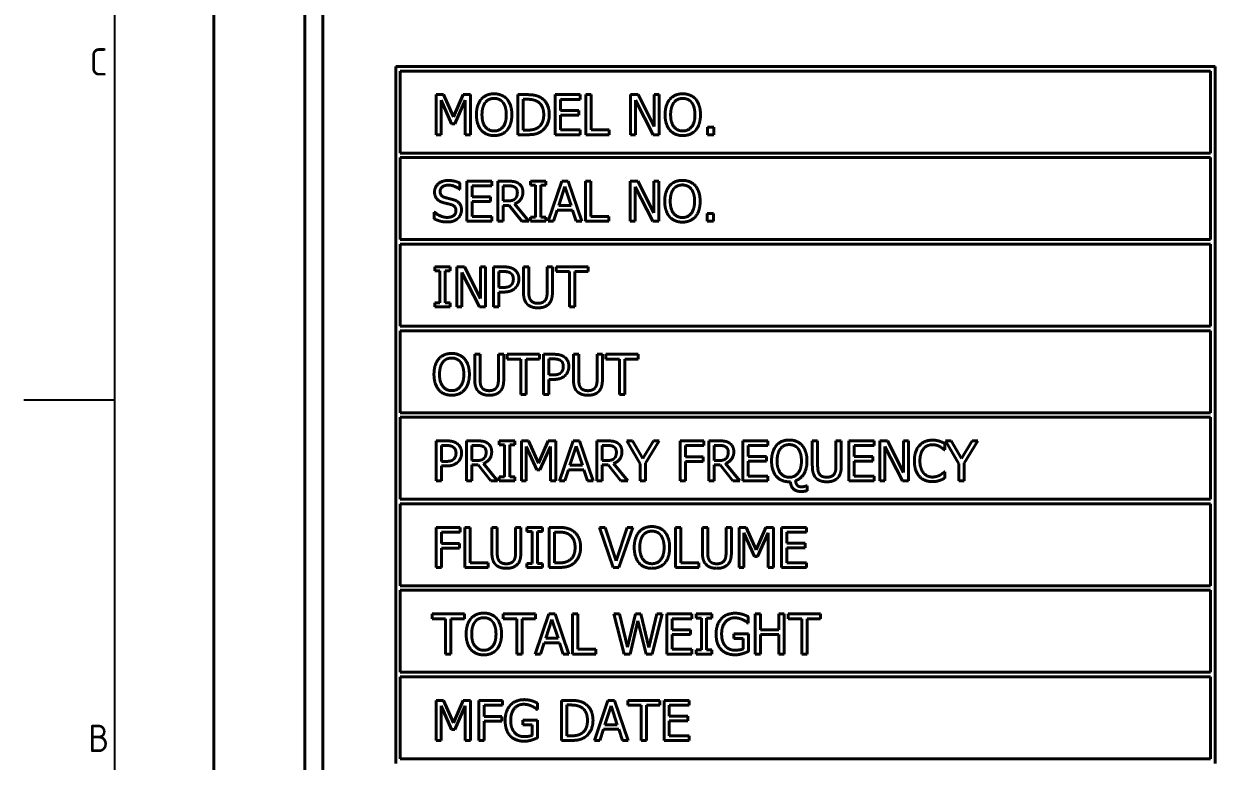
# Model space of a CAD drawing. Header units: millimetres. Extents: x 0 to 210, y 0 to 149.
# Drawn here: x 0 to 65.4, y 54.4 to 94.9 of the extents above; entities that cross this region are included whole.
import ezdxf

# ---------------------------------------------------------------- set-up
doc = ezdxf.new("R2010")
doc.units = ezdxf.units.MM
doc.header["$LTSCALE"] = 0.5
doc.layers.get('0').update_dxf_attribs({"color": 3, "lineweight": 25})
doc.layers.add('가시적인 것(ISO)', color=3, linetype='Continuous', lineweight=40)
doc.layers.add('경계(ISO)', color=7, linetype='Continuous', lineweight=25)
doc.styles.add('문자 텍스트_PSTEK_POSCO', font='isocp.shx')

# ---------------------------------------------------------------- blocks, each defined once
blk = doc.blocks.new('경계 Default Border')
at = {"layer": '경계(ISO)', "flags": 128}
for points in [[(10, 10), (10, 287)], [(0, 148.5), (10, 148.5)]]:
    blk.add_lwpolyline(points, dxfattribs=at)
at = {"layer": '경계(ISO)', "color": 2, "char_height": 3, "attachment_point": 7, "style": '문자 텍스트_PSTEK_POSCO'}
for s, insert in [('C', (7.24, 184.1)), ('B', (7.08, 109.85))]:
    blk.add_mtext(s, dxfattribs=dict(at, insert=insert))

msp = doc.modelspace()

# ---------------------------------------------------------------- linework, layer by layer
at = {"layer": '가시적인 것(ISO)'}
for p, q in [((10.4263, 32.5473), (10.4263, 127.5473)), ((15.4263, 117.5473), (15.4263, 42.5473)), ((16.4263, 43.4634), (16.4263, 116.6312)), ((20.4263, 92.5473), (65.4263, 92.5473)), ((20.4263, 54.2973), (20.4263, 92.5473)), ((20.6763, 87.7973), (20.6763, 92.2973)), ((20.6763, 92.2973), (65.1763, 92.2973)), ((65.1763, 92.2973), (65.1763, 87.7973)), ((65.4263, 92.5473), (65.4263, 54.2973)), ((22.6492, 91.001), (23.0485, 91.001)), ((22.6492, 88.801), (22.6492, 91.001)), ((23.0485, 91.001), (23.5976, 89.7762)), ((23.5976, 89.7762), (24.1289, 91.001)), ((24.1289, 91.001), (24.5354, 91.001)), ((24.5354, 91.001), (24.5354, 88.801)), ((27.1222, 91.001), (27.6232, 91.001)), ((27.1222, 88.801), (27.1222, 91.001)), ((29.1743, 88.801), (29.1743, 91.001)), ((29.1743, 91.001), (30.5506, 91.001)), ((30.5506, 91.001), (30.5506, 90.7407)), ((30.8715, 88.801), (30.8715, 91.001)), ((30.8715, 91.001), (31.1639, 91.001)), ((31.1639, 91.001), (31.1639, 89.0612)), ((33.3211, 88.801), (33.3211, 91.001)), ((33.3211, 91.001), (33.7365, 91.001)), ((33.7365, 91.001), (34.6226, 89.2591)), ((34.6226, 89.2591), (34.6226, 91.001)), ((34.6226, 91.001), (34.8953, 91.001)), ((34.8953, 91.001), (34.8953, 88.801)), ((23.4906, 89.4071), (22.9219, 90.6961)), ((22.9219, 90.6961), (22.9219, 88.801)), ((24.243, 90.6961), (23.6689, 89.4071)), ((24.243, 88.801), (24.243, 90.6961)), ((27.6375, 90.7478), (27.4146, 90.7478)), ((27.4146, 90.7478), (27.4146, 89.0541)), ((30.5506, 90.7407), (29.4667, 90.7407)), ((29.4667, 90.7407), (29.4667, 90.1381)), ((34.5673, 88.801), (33.5939, 90.6979)), ((33.5939, 90.6979), (33.5939, 88.801)), ((29.4667, 90.1381), (30.4775, 90.1381)), ((30.4775, 89.8778), (29.4667, 89.8778)), ((29.4667, 89.8778), (29.4667, 89.0612)), ((30.4775, 90.1381), (30.4775, 89.8778)), ((23.6689, 89.4071), (23.4906, 89.4071)), ((27.4146, 89.0541), (27.6375, 89.0541)), ((29.4667, 89.0612), (30.5506, 89.0612)), ((30.5506, 89.0612), (30.5506, 88.801)), ((31.1639, 89.0612), (32.1462, 89.0612)), ((32.1462, 89.0612), (32.1462, 88.801)), ((37.5393, 88.801), (37.5393, 89.2217)), ((37.5393, 89.2217), (37.8923, 89.2217)), ((37.8923, 89.2217), (37.8923, 88.801)), ((22.9219, 88.801), (22.6492, 88.801)), ((24.5354, 88.801), (24.243, 88.801)), ((27.6286, 88.801), (27.1222, 88.801)), ((30.5506, 88.801), (29.1743, 88.801)), ((32.1462, 88.801), (30.8715, 88.801)), ((33.5939, 88.801), (33.3211, 88.801)), ((34.8953, 88.801), (34.5673, 88.801)), ((37.8923, 88.801), (37.5393, 88.801)), ((20.6763, 87.7973), (65.1763, 87.7973)), ((20.6763, 83.0473), (20.6763, 87.5473)), ((65.1763, 87.5473), (20.6763, 87.5473)), ((65.1763, 87.5473), (65.1763, 83.0473)), ((23.9506, 85.7981), (23.9292, 85.7981)), ((23.9506, 86.1476), (23.9506, 85.7981)), ((24.3339, 84.051), (24.3339, 86.251)), ((24.3339, 86.251), (25.7103, 86.251)), ((25.7103, 85.9907), (24.6263, 85.9907)), ((24.6263, 85.9907), (24.6263, 85.3881)), ((25.7103, 86.251), (25.7103, 85.9907)), ((26.0312, 84.051), (26.0312, 86.251)), ((26.0312, 86.251), (26.5981, 86.251)), ((26.3235, 85.9978), (26.3235, 85.1706)), ((26.6141, 85.9978), (26.3235, 85.9978)), ((27.8229, 86.0263), (27.8229, 86.251)), ((27.8229, 86.251), (28.6751, 86.251)), ((28.1028, 86.0263), (27.8229, 86.0263)), ((28.1028, 84.2756), (28.1028, 86.0263)), ((28.6751, 86.0263), (28.3952, 86.0263)), ((28.3952, 86.0263), (28.3952, 84.2756)), ((28.6751, 86.251), (28.6751, 86.0263)), ((28.7999, 84.051), (29.5415, 86.251)), ((29.7145, 85.9514), (29.3757, 84.9156)), ((29.5415, 86.251), (29.9017, 86.251)), ((30.055, 84.9156), (29.7145, 85.9514)), ((29.9017, 86.251), (30.6433, 84.051)), ((30.8519, 84.051), (30.8519, 86.251)), ((30.8519, 86.251), (31.1443, 86.251)), ((31.1443, 86.251), (31.1443, 84.3112)), ((33.3015, 84.051), (33.3015, 86.251)), ((33.3015, 86.251), (33.7169, 86.251)), ((34.5477, 84.051), (33.5743, 85.9479)), ((33.5743, 85.9479), (33.5743, 84.051)), ((33.7169, 86.251), (34.603, 84.5091)), ((34.603, 84.5091), (34.603, 86.251)), ((34.603, 86.251), (34.8757, 86.251)), ((34.8757, 86.251), (34.8757, 84.051)), ((24.6263, 85.3881), (25.6372, 85.3881)), ((25.6372, 85.1278), (24.6263, 85.1278)), ((24.6263, 85.1278), (24.6263, 84.3112)), ((25.6372, 85.3881), (25.6372, 85.1278)), ((26.3235, 85.1706), (26.5803, 85.1706)), ((22.5404, 84.1829), (22.5404, 84.5501)), ((22.5404, 84.5501), (22.5618, 84.5501)), ((26.6587, 84.9263), (26.3235, 84.9263)), ((26.3235, 84.9263), (26.3235, 84.051)), ((27.354, 84.051), (26.6587, 84.9263)), ((26.9511, 85.0083), (27.7338, 84.051)), ((29.2955, 84.666), (29.0958, 84.051)), ((30.1352, 84.666), (29.2955, 84.666)), ((29.3757, 84.9156), (30.055, 84.9156)), ((30.3349, 84.051), (30.1352, 84.666)), ((37.5197, 84.051), (37.5197, 84.4717)), ((37.5197, 84.4717), (37.8727, 84.4717)), ((37.8727, 84.4717), (37.8727, 84.051)), ((25.7103, 84.051), (24.3339, 84.051)), ((24.6263, 84.3112), (25.7103, 84.3112)), ((25.7103, 84.3112), (25.7103, 84.051)), ((26.3235, 84.051), (26.0312, 84.051)), ((27.7338, 84.051), (27.354, 84.051)), ((27.8229, 84.051), (27.8229, 84.2756)), ((27.8229, 84.2756), (28.1028, 84.2756)), ((28.6751, 84.051), (27.8229, 84.051)), ((28.3952, 84.2756), (28.6751, 84.2756)), ((28.6751, 84.2756), (28.6751, 84.051)), ((29.0958, 84.051), (28.7999, 84.051)), ((30.6433, 84.051), (30.3349, 84.051)), ((32.1266, 84.051), (30.8519, 84.051)), ((31.1443, 84.3112), (32.1266, 84.3112)), ((32.1266, 84.3112), (32.1266, 84.051)), ((33.5743, 84.051), (33.3015, 84.051)), ((34.8757, 84.051), (34.5477, 84.051)), ((37.8727, 84.051), (37.5197, 84.051)), ((20.6763, 83.0473), (65.1763, 83.0473)), ((20.6763, 78.2973), (20.6763, 82.7973)), ((65.1763, 82.7973), (20.6763, 82.7973)), ((65.1763, 82.7973), (65.1763, 78.2973)), ((22.5636, 81.3227), (22.5636, 81.5473)), ((22.5636, 81.5473), (23.4158, 81.5473)), ((22.8435, 81.3227), (22.5636, 81.3227)), ((22.8435, 79.5719), (22.8435, 81.3227)), ((23.4158, 81.3227), (23.1359, 81.3227)), ((23.1359, 81.3227), (23.1359, 79.5719)), ((23.4158, 81.5473), (23.4158, 81.3227)), ((23.7777, 79.3473), (23.7777, 81.5473)), ((23.7777, 81.5473), (24.1931, 81.5473)), ((25.0239, 79.3473), (24.0504, 81.2442)), ((24.0504, 81.2442), (24.0504, 79.3473)), ((24.1931, 81.5473), (25.0791, 79.8055)), ((25.0791, 79.8055), (25.0791, 81.5473)), ((25.0791, 81.5473), (25.3519, 81.5473)), ((25.3519, 81.5473), (25.3519, 79.3473)), ((25.7976, 81.5473), (26.3503, 81.5473)), ((25.7976, 79.3473), (25.7976, 81.5473)), ((26.09, 81.2941), (26.09, 80.417)), ((26.3325, 81.2941), (26.09, 81.2941)), ((27.4396, 80.1745), (27.4396, 81.5473)), ((27.4396, 81.5473), (27.732, 81.5473)), ((27.732, 81.5473), (27.732, 80.1745)), ((28.7393, 80.1674), (28.7393, 81.5473)), ((28.7393, 81.5473), (29.0316, 81.5473)), ((29.0316, 81.5473), (29.0316, 80.1745)), ((29.226, 81.287), (29.226, 81.5473)), ((29.226, 81.5473), (30.9945, 81.5473)), ((29.9641, 81.287), (29.226, 81.287)), ((29.9641, 79.3473), (29.9641, 81.287)), ((30.9945, 81.287), (30.2564, 81.287)), ((30.2564, 81.287), (30.2564, 79.3473)), ((30.9945, 81.5473), (30.9945, 81.287)), ((26.09, 80.417), (26.2897, 80.417)), ((26.3378, 80.1674), (26.09, 80.1674)), ((26.09, 80.1674), (26.09, 79.3473)), ((22.5636, 79.3473), (22.5636, 79.5719)), ((22.5636, 79.5719), (22.8435, 79.5719)), ((23.4158, 79.3473), (22.5636, 79.3473)), ((23.1359, 79.5719), (23.4158, 79.5719)), ((23.4158, 79.5719), (23.4158, 79.3473)), ((24.0504, 79.3473), (23.7777, 79.3473)), ((25.3519, 79.3473), (25.0239, 79.3473)), ((26.09, 79.3473), (25.7976, 79.3473)), ((30.2564, 79.3473), (29.9641, 79.3473)), ((20.6763, 78.2973), (65.1763, 78.2973)), ((20.6763, 73.5473), (20.6763, 78.0473)), ((65.1763, 78.0473), (20.6763, 78.0473)), ((65.1763, 78.0473), (65.1763, 73.5473)), ((24.7636, 75.3782), (24.7636, 76.751)), ((24.7636, 76.751), (25.056, 76.751)), ((25.056, 76.751), (25.056, 75.3782)), ((26.0633, 75.3711), (26.0633, 76.751)), ((26.0633, 76.751), (26.3556, 76.751)), ((26.3556, 76.751), (26.3556, 75.3782)), ((26.55, 76.4907), (26.55, 76.751)), ((26.55, 76.751), (28.3185, 76.751)), ((28.3185, 76.751), (28.3185, 76.4907)), ((28.5414, 76.751), (29.094, 76.751)), ((28.5414, 74.551), (28.5414, 76.751)), ((30.1833, 75.3782), (30.1833, 76.751)), ((30.1833, 76.751), (30.4757, 76.751)), ((30.4757, 76.751), (30.4757, 75.3782)), ((31.483, 75.3711), (31.483, 76.751)), ((31.483, 76.751), (31.7754, 76.751)), ((31.7754, 76.751), (31.7754, 75.3782)), ((31.9697, 76.4907), (31.9697, 76.751)), ((31.9697, 76.751), (33.7383, 76.751)), ((33.7383, 76.751), (33.7383, 76.4907)), ((27.288, 76.4907), (26.55, 76.4907)), ((27.288, 74.551), (27.288, 76.4907)), ((28.3185, 76.4907), (27.5804, 76.4907)), ((27.5804, 76.4907), (27.5804, 74.551)), ((28.8338, 76.4978), (28.8338, 75.6206)), ((29.0762, 76.4978), (28.8338, 76.4978)), ((32.7078, 76.4907), (31.9697, 76.4907)), ((32.7078, 74.551), (32.7078, 76.4907)), ((33.7383, 76.4907), (33.0002, 76.4907)), ((33.0002, 76.4907), (33.0002, 74.551)), ((28.8338, 75.6206), (29.0334, 75.6206)), ((29.0816, 75.3711), (28.8338, 75.3711)), ((28.8338, 75.3711), (28.8338, 74.551)), ((27.5804, 74.551), (27.288, 74.551)), ((28.8338, 74.551), (28.5414, 74.551)), ((33.0002, 74.551), (32.7078, 74.551)), ((20.6763, 73.5473), (65.1763, 73.5473)), ((20.6763, 68.7973), (20.6763, 73.2973)), ((65.1763, 73.2973), (20.6763, 73.2973)), ((65.1763, 73.2973), (65.1763, 68.7973)), ((22.6492, 72.001), (23.2018, 72.001)), ((22.6492, 69.801), (22.6492, 72.001)), ((24.3179, 69.801), (24.3179, 72.001)), ((24.3179, 72.001), (24.8848, 72.001)), ((26.1096, 71.7763), (26.1096, 72.001)), ((26.1096, 72.001), (26.9618, 72.001)), ((26.9618, 72.001), (26.9618, 71.7763)), ((27.3237, 69.801), (27.3237, 72.001)), ((27.3237, 72.001), (27.7231, 72.001)), ((27.7231, 72.001), (28.2722, 70.7762)), ((28.2722, 70.7762), (28.8034, 72.001)), ((28.8034, 72.001), (29.2099, 72.001)), ((29.2099, 72.001), (29.2099, 69.801)), ((29.4185, 69.801), (30.1602, 72.001)), ((30.1602, 72.001), (30.5203, 72.001)), ((30.5203, 72.001), (31.262, 69.801)), ((31.4705, 69.801), (31.4705, 72.001)), ((31.4705, 72.001), (32.0375, 72.001)), ((33.8524, 70.7441), (33.109, 72.001)), ((33.109, 72.001), (33.4334, 72.001)), ((33.4334, 72.001), (34.0004, 71.0329)), ((34.0004, 71.0329), (34.578, 72.001)), ((34.8882, 72.001), (34.1448, 70.7744)), ((34.578, 72.001), (34.8882, 72.001)), ((36.0363, 69.801), (36.0363, 72.001)), ((36.0363, 72.001), (37.3521, 72.001)), ((37.3521, 72.001), (37.3521, 71.7407)), ((37.6141, 69.801), (37.6141, 72.001)), ((37.6141, 72.001), (38.1811, 72.001)), ((39.4915, 69.801), (39.4915, 72.001)), ((39.4915, 72.001), (40.8678, 72.001)), ((40.8678, 72.001), (40.8678, 71.7407)), ((43.3031, 70.6282), (43.3031, 72.001)), ((43.3031, 72.001), (43.5955, 72.001)), ((43.5955, 72.001), (43.5955, 70.6282)), ((44.6028, 70.6211), (44.6028, 72.001)), ((44.6028, 72.001), (44.8952, 72.001)), ((44.8952, 72.001), (44.8952, 70.6282)), ((45.3141, 69.801), (45.3141, 72.001)), ((45.3141, 72.001), (46.6905, 72.001)), ((46.6905, 72.001), (46.6905, 71.7407)), ((47.0114, 69.801), (47.0114, 72.001)), ((47.0114, 72.001), (47.4268, 72.001)), ((47.4268, 72.001), (48.3128, 70.2591)), ((48.3128, 70.2591), (48.3128, 72.001)), ((48.3128, 72.001), (48.5856, 72.001)), ((48.5856, 72.001), (48.5856, 69.801)), ((50.6091, 72.001), (50.9336, 72.001)), ((51.3526, 70.7441), (50.6091, 72.001)), ((50.9336, 72.001), (51.5005, 71.0329)), ((51.5005, 71.0329), (52.0782, 72.001)), ((52.3884, 72.001), (51.6449, 70.7744)), ((52.0782, 72.001), (52.3884, 72.001)), ((22.9415, 71.7478), (22.9415, 70.8706)), ((23.184, 71.7478), (22.9415, 71.7478)), ((24.6103, 71.7478), (24.6103, 70.9206)), ((24.9009, 71.7478), (24.6103, 71.7478)), ((26.3895, 71.7763), (26.1096, 71.7763)), ((26.3895, 70.0256), (26.3895, 71.7763)), ((26.9618, 71.7763), (26.6819, 71.7763)), ((26.6819, 71.7763), (26.6819, 70.0256)), ((28.1652, 70.4071), (27.5965, 71.6961)), ((27.5965, 71.6961), (27.5965, 69.801)), ((28.9175, 71.6961), (28.3435, 70.4071)), ((28.9175, 69.801), (28.9175, 71.6961)), ((30.3331, 71.7014), (29.9944, 70.6656)), ((30.6736, 70.6656), (30.3331, 71.7014)), ((31.7629, 71.7478), (31.7629, 70.9206)), ((32.0535, 71.7478), (31.7629, 71.7478)), ((37.3521, 71.7407), (36.3287, 71.7407)), ((36.3287, 71.7407), (36.3287, 71.1202)), ((37.9065, 71.7478), (37.9065, 70.9206)), ((38.1971, 71.7478), (37.9065, 71.7478)), ((40.8678, 71.7407), (39.7838, 71.7407)), ((39.7838, 71.7407), (39.7838, 71.1381)), ((46.6905, 71.7407), (45.6065, 71.7407)), ((45.6065, 71.7407), (45.6065, 71.1381)), ((48.2576, 69.801), (47.2842, 71.6979)), ((47.2842, 71.6979), (47.2842, 69.801)), ((50.5752, 71.5018), (50.5521, 71.5018)), ((50.5752, 71.8548), (50.5752, 71.5018)), ((22.9415, 70.8706), (23.1412, 70.8706)), ((24.6103, 70.9206), (24.867, 70.9206)), ((24.9454, 70.6763), (24.6103, 70.6763)), ((24.6103, 70.6763), (24.6103, 69.801)), ((25.6407, 69.801), (24.9454, 70.6763)), ((25.2378, 70.7583), (26.0205, 69.801)), ((29.9944, 70.6656), (30.6736, 70.6656)), ((31.7629, 70.9206), (32.0197, 70.9206)), ((32.0981, 70.6763), (31.7629, 70.6763)), ((31.7629, 70.6763), (31.7629, 69.801)), ((32.7934, 69.801), (32.0981, 70.6763)), ((32.3905, 70.7583), (33.1731, 69.801)), ((33.8524, 69.801), (33.8524, 70.7441)), ((34.1448, 70.7744), (34.1448, 69.801)), ((36.3287, 71.1202), (37.3093, 71.1202)), ((37.3093, 70.86), (36.3287, 70.86)), ((36.3287, 70.86), (36.3287, 69.801)), ((37.3093, 71.1202), (37.3093, 70.86)), ((37.9065, 70.9206), (38.1633, 70.9206)), ((38.2417, 70.6763), (37.9065, 70.6763)), ((37.9065, 70.6763), (37.9065, 69.801)), ((38.937, 69.801), (38.2417, 70.6763)), ((38.5341, 70.7583), (39.3167, 69.801)), ((39.7838, 71.1381), (40.7947, 71.1381)), ((39.7838, 70.8778), (39.7838, 70.0612)), ((40.7947, 70.8778), (39.7838, 70.8778)), ((40.7947, 71.1381), (40.7947, 70.8778)), ((45.6065, 71.1381), (46.6174, 71.1381)), ((45.6065, 70.8778), (45.6065, 70.0612)), ((46.6174, 70.8778), (45.6065, 70.8778)), ((46.6174, 71.1381), (46.6174, 70.8778)), ((51.3526, 69.801), (51.3526, 70.7441)), ((51.6449, 70.7744), (51.6449, 69.801)), ((23.1893, 70.6211), (22.9415, 70.6211)), ((22.9415, 70.6211), (22.9415, 69.801)), ((26.1096, 69.801), (26.1096, 70.0256)), ((26.1096, 70.0256), (26.3895, 70.0256)), ((26.6819, 70.0256), (26.9618, 70.0256)), ((26.9618, 70.0256), (26.9618, 69.801)), ((28.3435, 70.4071), (28.1652, 70.4071)), ((29.9141, 70.416), (29.7145, 69.801)), ((30.7539, 70.416), (29.9141, 70.416)), ((30.9535, 69.801), (30.7539, 70.416)), ((39.7838, 70.0612), (40.8678, 70.0612)), ((40.8678, 70.0612), (40.8678, 69.801)), ((45.6065, 70.0612), (46.6905, 70.0612)), ((46.6905, 70.0612), (46.6905, 69.801)), ((50.5539, 70.3001), (50.5752, 70.3001)), ((50.5752, 70.3001), (50.5752, 69.9507)), ((22.9415, 69.801), (22.6492, 69.801)), ((24.6103, 69.801), (24.3179, 69.801)), ((26.0205, 69.801), (25.6407, 69.801)), ((26.9618, 69.801), (26.1096, 69.801)), ((27.5965, 69.801), (27.3237, 69.801)), ((29.2099, 69.801), (28.9175, 69.801)), ((29.7145, 69.801), (29.4185, 69.801)), ((31.262, 69.801), (30.9535, 69.801)), ((31.7629, 69.801), (31.4705, 69.801)), ((33.1731, 69.801), (32.7934, 69.801)), ((34.1448, 69.801), (33.8524, 69.801)), ((36.3287, 69.801), (36.0363, 69.801)), ((37.9065, 69.801), (37.6141, 69.801)), ((39.3167, 69.801), (38.937, 69.801)), ((40.8678, 69.801), (39.4915, 69.801)), ((42.1033, 69.7546), (42.0355, 69.7546)), ((42.9769, 69.5282), (43.0161, 69.5282)), ((43.0161, 69.5282), (43.0161, 69.2625)), ((46.6905, 69.801), (45.3141, 69.801)), ((47.2842, 69.801), (47.0114, 69.801)), ((48.5856, 69.801), (48.2576, 69.801)), ((51.6449, 69.801), (51.3526, 69.801)), ((20.6763, 68.7973), (65.1763, 68.7973)), ((20.6763, 64.0473), (20.6763, 68.5473)), ((65.1763, 68.5473), (20.6763, 68.5473)), ((65.1763, 68.5473), (65.1763, 64.0473)), ((22.6492, 65.051), (22.6492, 67.251)), ((22.6492, 67.251), (23.9649, 67.251)), ((23.9649, 66.9907), (22.9415, 66.9907)), ((22.9415, 66.9907), (22.9415, 66.3702)), ((23.9649, 67.251), (23.9649, 66.9907)), ((24.2269, 65.051), (24.2269, 67.251)), ((24.2269, 67.251), (24.5193, 67.251)), ((24.5193, 67.251), (24.5193, 65.3112)), ((25.7049, 65.8782), (25.7049, 67.251)), ((25.7049, 67.251), (25.9973, 67.251)), ((25.9973, 67.251), (25.9973, 65.8782)), ((27.0046, 65.8711), (27.0046, 67.251)), ((27.0046, 67.251), (27.297, 67.251)), ((27.297, 67.251), (27.297, 65.8782)), ((27.6304, 67.0263), (27.6304, 67.251)), ((27.6304, 67.251), (28.4825, 67.251)), ((27.9103, 67.0263), (27.6304, 67.0263)), ((27.9103, 65.2756), (27.9103, 67.0263)), ((28.4825, 67.0263), (28.2026, 67.0263)), ((28.2026, 67.0263), (28.2026, 65.2756)), ((28.4825, 67.251), (28.4825, 67.0263)), ((28.8445, 65.051), (28.8445, 67.251)), ((28.8445, 67.251), (29.3454, 67.251)), ((29.1368, 66.9978), (29.1368, 65.3041)), ((29.3597, 66.9978), (29.1368, 66.9978)), ((32.3637, 65.051), (31.606, 67.251)), ((31.606, 67.251), (31.9198, 67.251)), ((31.9198, 67.251), (32.5295, 65.4236)), ((32.5295, 65.4236), (33.1393, 67.251)), ((33.437, 67.251), (32.6793, 65.051)), ((33.1393, 67.251), (33.437, 67.251)), ((35.7885, 65.051), (35.7885, 67.251)), ((35.7885, 67.251), (36.0809, 67.251)), ((36.0809, 67.251), (36.0809, 65.3112)), ((37.2665, 65.8782), (37.2665, 67.251)), ((37.2665, 67.251), (37.5589, 67.251)), ((37.5589, 67.251), (37.5589, 65.8782)), ((38.5662, 65.8711), (38.5662, 67.251)), ((38.5662, 67.251), (38.8586, 67.251)), ((38.8586, 67.251), (38.8586, 65.8782)), ((39.2775, 65.051), (39.2775, 67.251)), ((39.2775, 67.251), (39.6769, 67.251)), ((40.119, 65.6571), (39.5503, 66.9461)), ((39.5503, 66.9461), (39.5503, 65.051)), ((39.6769, 67.251), (40.226, 66.0262)), ((40.226, 66.0262), (40.7573, 67.251)), ((40.8714, 66.9461), (40.2973, 65.6571)), ((40.7573, 67.251), (41.1637, 67.251)), ((40.8714, 65.051), (40.8714, 66.9461)), ((41.1637, 67.251), (41.1637, 65.051)), ((41.6094, 65.051), (41.6094, 67.251)), ((41.6094, 67.251), (42.9858, 67.251)), ((42.9858, 66.9907), (41.9018, 66.9907)), ((41.9018, 66.9907), (41.9018, 66.3881)), ((42.9858, 67.251), (42.9858, 66.9907)), ((22.9415, 66.3702), (23.9221, 66.3702)), ((23.9221, 66.11), (22.9415, 66.11)), ((22.9415, 66.11), (22.9415, 65.051)), ((23.9221, 66.3702), (23.9221, 66.11)), ((41.9018, 66.3881), (42.9127, 66.3881)), ((41.9018, 66.1278), (41.9018, 65.3112)), ((42.9127, 66.1278), (41.9018, 66.1278)), ((42.9127, 66.3881), (42.9127, 66.1278)), ((40.2973, 65.6571), (40.119, 65.6571)), ((22.9415, 65.051), (22.6492, 65.051)), ((25.5017, 65.051), (24.2269, 65.051)), ((24.5193, 65.3112), (25.5017, 65.3112)), ((25.5017, 65.3112), (25.5017, 65.051)), ((27.6304, 65.051), (27.6304, 65.2756)), ((27.6304, 65.2756), (27.9103, 65.2756)), ((28.4825, 65.051), (27.6304, 65.051)), ((28.2026, 65.2756), (28.4825, 65.2756)), ((28.4825, 65.2756), (28.4825, 65.051)), ((29.3508, 65.051), (28.8445, 65.051)), ((29.1368, 65.3041), (29.3597, 65.3041)), ((32.6793, 65.051), (32.3637, 65.051)), ((37.0633, 65.051), (35.7885, 65.051)), ((36.0809, 65.3112), (37.0633, 65.3112)), ((37.0633, 65.3112), (37.0633, 65.051)), ((39.5503, 65.051), (39.2775, 65.051)), ((41.1637, 65.051), (40.8714, 65.051)), ((42.9858, 65.051), (41.6094, 65.051)), ((41.9018, 65.3112), (42.9858, 65.3112)), ((42.9858, 65.3112), (42.9858, 65.051)), ((20.6763, 64.0473), (65.1763, 64.0473)), ((20.6763, 59.2973), (20.6763, 63.7973)), ((65.1763, 63.7973), (20.6763, 63.7973)), ((65.1763, 63.7973), (65.1763, 59.2973)), ((22.4245, 62.2407), (22.4245, 62.501)), ((22.4245, 62.501), (24.1931, 62.501)), ((23.1626, 62.2407), (22.4245, 62.2407)), ((23.1626, 60.301), (23.1626, 62.2407)), ((24.1931, 62.2407), (23.455, 62.2407)), ((23.455, 62.2407), (23.455, 60.301)), ((24.1931, 62.501), (24.1931, 62.2407)), ((26.3325, 62.2407), (26.3325, 62.501)), ((26.3325, 62.501), (28.101, 62.501)), ((27.0705, 62.2407), (26.3325, 62.2407)), ((27.0705, 60.301), (27.0705, 62.2407)), ((27.3629, 62.2407), (27.3629, 60.301)), ((28.101, 62.2407), (27.3629, 62.2407)), ((28.0868, 60.301), (28.8284, 62.501)), ((28.101, 62.501), (28.101, 62.2407)), ((29.0013, 62.2014), (28.6626, 61.1656)), ((28.8284, 62.501), (29.1885, 62.501)), ((29.3419, 61.1656), (29.0013, 62.2014)), ((29.1885, 62.501), (29.9302, 60.301)), ((30.1388, 60.301), (30.1388, 62.501)), ((30.1388, 62.501), (30.4312, 62.501)), ((30.4312, 62.501), (30.4312, 60.5612)), ((32.9663, 60.301), (32.4047, 62.501)), ((32.4047, 62.501), (32.706, 62.501)), ((32.706, 62.501), (33.1482, 60.6771)), ((33.1482, 60.6771), (33.5868, 62.501)), ((33.5868, 62.501), (33.8845, 62.501)), ((33.8845, 62.501), (34.3266, 60.6557)), ((34.3266, 60.6557), (34.767, 62.501)), ((35.054, 62.501), (34.5013, 60.301)), ((34.767, 62.501), (35.054, 62.501)), ((35.3161, 60.301), (35.3161, 62.501)), ((35.3161, 62.501), (36.6924, 62.501)), ((36.6924, 62.2407), (35.6085, 62.2407)), ((35.6085, 62.2407), (35.6085, 61.6381)), ((36.6924, 62.501), (36.6924, 62.2407)), ((36.9278, 62.2763), (36.9278, 62.501)), ((36.9278, 62.501), (37.7799, 62.501)), ((37.2077, 62.2763), (36.9278, 62.2763)), ((37.2077, 60.5256), (37.2077, 62.2763)), ((37.7799, 62.2763), (37.5, 62.2763)), ((37.5, 62.2763), (37.5, 60.5256)), ((37.7799, 62.501), (37.7799, 62.2763)), ((39.7856, 62.3512), (39.7856, 61.9982)), ((40.1618, 60.301), (40.1618, 62.501)), ((40.1618, 62.501), (40.4542, 62.501)), ((40.4542, 62.501), (40.4542, 61.6381)), ((41.4668, 61.6381), (41.4668, 62.501)), ((41.4668, 62.501), (41.7592, 62.501)), ((41.7592, 62.501), (41.7592, 60.301)), ((41.9803, 62.2407), (41.9803, 62.501)), ((41.9803, 62.501), (43.7488, 62.501)), ((42.7184, 62.2407), (41.9803, 62.2407)), ((42.7184, 60.301), (42.7184, 62.2407)), ((43.7488, 62.2407), (43.0107, 62.2407)), ((43.0107, 62.2407), (43.0107, 60.301)), ((43.7488, 62.501), (43.7488, 62.2407)), ((33.7258, 62.1266), (33.2908, 60.301)), ((34.1733, 60.301), (33.7258, 62.1266)), ((35.6085, 61.6381), (36.6193, 61.6381)), ((36.6193, 61.6381), (36.6193, 61.3778)), ((39.7856, 61.9982), (39.7607, 61.9982)), ((40.4542, 61.6381), (41.4668, 61.6381)), ((28.5824, 60.916), (28.3827, 60.301)), ((29.4221, 60.916), (28.5824, 60.916)), ((28.6626, 61.1656), (29.3419, 61.1656)), ((29.6218, 60.301), (29.4221, 60.916)), ((36.6193, 61.3778), (35.6085, 61.3778)), ((35.6085, 61.3778), (35.6085, 60.5612)), ((38.9958, 61.1514), (38.9958, 61.4081)), ((38.9958, 61.4081), (39.7945, 61.4081)), ((39.5057, 61.1514), (38.9958, 61.1514)), ((39.5057, 60.5826), (39.5057, 61.1514)), ((39.7945, 61.4081), (39.7945, 60.4471)), ((41.4668, 61.3778), (40.4542, 61.3778)), ((40.4542, 61.3778), (40.4542, 60.301)), ((41.4668, 60.301), (41.4668, 61.3778)), ((23.455, 60.301), (23.1626, 60.301)), ((27.3629, 60.301), (27.0705, 60.301)), ((28.3827, 60.301), (28.0868, 60.301)), ((29.9302, 60.301), (29.6218, 60.301)), ((31.4135, 60.301), (30.1388, 60.301)), ((30.4312, 60.5612), (31.4135, 60.5612)), ((31.4135, 60.5612), (31.4135, 60.301)), ((33.2908, 60.301), (32.9663, 60.301)), ((34.5013, 60.301), (34.1733, 60.301)), ((36.6924, 60.301), (35.3161, 60.301)), ((35.6085, 60.5612), (36.6924, 60.5612)), ((36.6924, 60.5612), (36.6924, 60.301)), ((36.9278, 60.301), (36.9278, 60.5256)), ((36.9278, 60.5256), (37.2077, 60.5256)), ((37.7799, 60.301), (36.9278, 60.301)), ((37.5, 60.5256), (37.7799, 60.5256)), ((37.7799, 60.5256), (37.7799, 60.301)), ((40.4542, 60.301), (40.1618, 60.301)), ((41.7592, 60.301), (41.4668, 60.301)), ((43.0107, 60.301), (42.7184, 60.301)), ((20.6763, 59.2973), (65.1763, 59.2973)), ((20.6763, 54.5473), (20.6763, 59.0473)), ((65.1763, 59.0473), (20.6763, 59.0473)), ((65.1763, 59.0473), (65.1763, 54.5473)), ((22.6492, 57.7581), (23.0485, 57.7581)), ((22.6492, 55.5581), (22.6492, 57.7581)), ((23.0485, 57.7581), (23.5976, 56.5333)), ((23.5976, 56.5333), (24.1289, 57.7581)), ((24.1289, 57.7581), (24.5354, 57.7581)), ((24.5354, 57.7581), (24.5354, 55.5581)), ((24.9811, 55.5581), (24.9811, 57.7581)), ((24.9811, 57.7581), (26.2968, 57.7581)), ((26.2968, 57.7581), (26.2968, 57.4978)), ((28.2026, 57.6083), (28.2026, 57.2553)), ((29.5237, 57.7581), (30.0247, 57.7581)), ((29.5237, 55.5581), (29.5237, 57.7581)), ((31.3386, 55.5581), (32.0803, 57.7581)), ((32.0803, 57.7581), (32.4404, 57.7581)), ((32.4404, 57.7581), (33.1821, 55.5581)), ((33.166, 57.4978), (33.166, 57.7581)), ((33.166, 57.7581), (34.9346, 57.7581)), ((34.9346, 57.7581), (34.9346, 57.4978)), ((35.1574, 55.5581), (35.1574, 57.7581)), ((35.1574, 57.7581), (36.5338, 57.7581)), ((36.5338, 57.7581), (36.5338, 57.4978)), ((23.4906, 56.1642), (22.9219, 57.4532)), ((22.9219, 57.4532), (22.9219, 55.5581)), ((24.243, 57.4532), (23.6689, 56.1642)), ((24.243, 55.5581), (24.243, 57.4532)), ((26.2968, 57.4978), (25.2735, 57.4978)), ((25.2735, 57.4978), (25.2735, 56.8774)), ((28.2026, 57.2553), (28.1777, 57.2553)), ((30.0389, 57.5049), (29.8161, 57.5049)), ((29.8161, 57.5049), (29.8161, 55.8112)), ((32.2532, 57.4586), (31.9145, 56.4228)), ((32.5937, 56.4228), (32.2532, 57.4586)), ((33.9041, 57.4978), (33.166, 57.4978)), ((33.9041, 55.5581), (33.9041, 57.4978)), ((34.9346, 57.4978), (34.1965, 57.4978)), ((34.1965, 57.4978), (34.1965, 55.5581)), ((36.5338, 57.4978), (35.4498, 57.4978)), ((35.4498, 57.4978), (35.4498, 56.8952)), ((25.2735, 56.8774), (26.254, 56.8774)), ((26.254, 56.6171), (25.2735, 56.6171)), ((25.2735, 56.6171), (25.2735, 55.5581)), ((26.254, 56.8774), (26.254, 56.6171)), ((27.4128, 56.4085), (27.4128, 56.6652)), ((27.4128, 56.6652), (28.2116, 56.6652)), ((27.9227, 56.4085), (27.4128, 56.4085)), ((27.9227, 55.8398), (27.9227, 56.4085)), ((28.2116, 56.6652), (28.2116, 55.7043)), ((31.9145, 56.4228), (32.5937, 56.4228)), ((35.4498, 56.8952), (36.4607, 56.8952)), ((35.4498, 56.6349), (35.4498, 55.8184)), ((36.4607, 56.6349), (35.4498, 56.6349)), ((36.4607, 56.8952), (36.4607, 56.6349)), ((23.6689, 56.1642), (23.4906, 56.1642)), ((29.8161, 55.8112), (30.0389, 55.8112)), ((31.8342, 56.1732), (31.6346, 55.5581)), ((32.6739, 56.1732), (31.8342, 56.1732)), ((32.8736, 55.5581), (32.6739, 56.1732)), ((35.4498, 55.8184), (36.5338, 55.8184)), ((36.5338, 55.8184), (36.5338, 55.5581)), ((22.9219, 55.5581), (22.6492, 55.5581)), ((24.5354, 55.5581), (24.243, 55.5581)), ((25.2735, 55.5581), (24.9811, 55.5581)), ((30.03, 55.5581), (29.5237, 55.5581)), ((31.6346, 55.5581), (31.3386, 55.5581)), ((33.1821, 55.5581), (32.8736, 55.5581)), ((34.1965, 55.5581), (33.9041, 55.5581)), ((36.5338, 55.5581), (35.1574, 55.5581)), ((65.1763, 54.5473), (20.6763, 54.5473))]:
    msp.add_line(p, q, dxfattribs=at)
for points in [[(25.1201, 90.7496), (25.2485, 90.8958), (25.6069, 91.0473), (25.8279, 91.0473)], [(25.8279, 91.0473), (26.0526, 91.0473), (26.4127, 90.8904), (26.5375, 90.7496)], [(27.6232, 91.001), (27.9334, 91.001), (28.2864, 90.9082), (28.4112, 90.8262)], [(35.4801, 90.7496), (35.6085, 90.8958), (35.9668, 91.0473), (36.1879, 91.0473)], [(36.1879, 91.0473), (36.4125, 91.0473), (36.7727, 90.8904), (36.8974, 90.7496)], [(24.8563, 89.901), (24.8563, 90.1773), (24.9936, 90.598), (25.1201, 90.7496)], [(25.3412, 90.5659), (25.2539, 90.4536), (25.1611, 90.1149), (25.1611, 89.901)], [(25.8297, 90.7941), (25.671, 90.7941), (25.4321, 90.6836), (25.3412, 90.5659)], [(26.3164, 90.5659), (26.2291, 90.68), (25.983, 90.7941), (25.8297, 90.7941)], [(26.4965, 89.901), (26.4965, 90.1185), (26.402, 90.4554), (26.3164, 90.5659)], [(26.5375, 90.7496), (26.6623, 90.6034), (26.8013, 90.1755), (26.8013, 89.901)], [(28.2187, 90.6159), (28.101, 90.6854), (27.8354, 90.7478), (27.6375, 90.7478)], [(28.5521, 89.9027), (28.5521, 90.1559), (28.3845, 90.5142), (28.2187, 90.6159)], [(28.4112, 90.8262), (28.6234, 90.6854), (28.8569, 90.2201), (28.8569, 89.8992)], [(35.2163, 89.901), (35.2163, 90.1773), (35.3535, 90.598), (35.4801, 90.7496)], [(35.7012, 90.5659), (35.6138, 90.4536), (35.5211, 90.1149), (35.5211, 89.901)], [(36.1897, 90.7941), (36.031, 90.7941), (35.7921, 90.6836), (35.7012, 90.5659)], [(36.6764, 90.5659), (36.589, 90.68), (36.343, 90.7941), (36.1897, 90.7941)], [(36.8564, 89.901), (36.8564, 90.1185), (36.762, 90.4554), (36.6764, 90.5659)], [(36.8974, 90.7496), (37.0222, 90.6034), (37.1613, 90.1755), (37.1613, 89.901)], [(25.1184, 89.0541), (24.9918, 89.2003), (24.8563, 89.63), (24.8563, 89.901)], [(25.1611, 89.901), (25.1611, 89.4677), (25.5248, 89.0078), (25.8297, 89.0078)], [(25.8297, 89.0078), (26.1346, 89.0078), (26.4965, 89.4677), (26.4965, 89.901)], [(26.8013, 89.901), (26.8013, 89.6335), (26.6658, 89.2003), (26.5375, 89.0541)], [(28.2454, 89.2003), (28.3987, 89.3037), (28.5521, 89.646), (28.5521, 89.9027)], [(28.8569, 89.8992), (28.8569, 89.5979), (28.6127, 89.1129), (28.4077, 88.9775)], [(35.4783, 89.0541), (35.3517, 89.2003), (35.2163, 89.63), (35.2163, 89.901)], [(35.5211, 89.901), (35.5211, 89.4677), (35.8848, 89.0078), (36.1897, 89.0078)], [(36.1897, 89.0078), (36.4945, 89.0078), (36.8564, 89.4677), (36.8564, 89.901)], [(37.1613, 89.901), (37.1613, 89.6335), (37.0258, 89.2003), (36.8974, 89.0541)], [(25.8279, 88.7546), (25.6051, 88.7546), (25.2485, 88.9061), (25.1184, 89.0541)], [(26.5375, 89.0541), (26.402, 88.9008), (26.0436, 88.7546), (25.8279, 88.7546)], [(27.6375, 89.0541), (27.8318, 89.0541), (28.126, 89.1165), (28.2454, 89.2003)], [(36.1879, 88.7546), (35.965, 88.7546), (35.6085, 88.9061), (35.4783, 89.0541)], [(36.8974, 89.0541), (36.762, 88.9008), (36.4036, 88.7546), (36.1879, 88.7546)], [(28.4077, 88.9775), (28.2401, 88.8723), (27.896, 88.801), (27.6286, 88.801)], [(22.5564, 85.6608), (22.5564, 85.9283), (22.9736, 86.2902), (23.2963, 86.2902)], [(23.3159, 86.037), (23.1127, 86.037), (22.8613, 85.8463), (22.8613, 85.6912)], [(23.2963, 86.2902), (23.4817, 86.2902), (23.8098, 86.2171), (23.9506, 86.1476)], [(23.9292, 85.7981), (23.824, 85.8944), (23.496, 86.037), (23.3159, 86.037)], [(26.5981, 86.251), (26.7871, 86.251), (27.042, 86.21), (27.1579, 86.1351)], [(26.9636, 85.9229), (26.9012, 85.9639), (26.7354, 85.9978), (26.6141, 85.9978)], [(27.1026, 85.6305), (27.1026, 85.7268), (27.0349, 85.8748), (26.9636, 85.9229)], [(27.1579, 86.1351), (27.2738, 86.0602), (27.4075, 85.8266), (27.4075, 85.6537)], [(35.1966, 85.151), (35.1966, 85.4273), (35.3339, 85.848), (35.4605, 85.9996)], [(35.4605, 85.9996), (35.5889, 86.1458), (35.9472, 86.2973), (36.1683, 86.2973)], [(35.6816, 85.8159), (35.5942, 85.7036), (35.5015, 85.3649), (35.5015, 85.151)], [(36.1701, 86.0441), (36.0114, 86.0441), (35.7725, 85.9336), (35.6816, 85.8159)], [(36.1683, 86.2973), (36.3929, 86.2973), (36.753, 86.1404), (36.8778, 85.9996)], [(36.6568, 85.8159), (36.5694, 85.93), (36.3234, 86.0441), (36.1701, 86.0441)], [(36.8368, 85.151), (36.8368, 85.3685), (36.7423, 85.7054), (36.6568, 85.8159)], [(36.8778, 85.9996), (37.0026, 85.8534), (37.1417, 85.4255), (37.1417, 85.151)], [(22.6991, 85.2633), (22.6313, 85.3364), (22.5564, 85.5325), (22.5564, 85.6608)], [(23.0628, 85.0689), (22.9487, 85.0993), (22.7686, 85.1902), (22.6991, 85.2633)], [(22.8613, 85.6912), (22.8613, 85.5521), (23.0093, 85.3863), (23.1483, 85.3488)], [(23.4603, 84.9691), (23.3587, 84.9976), (23.1893, 85.0369), (23.0628, 85.0689)], [(23.1483, 85.3488), (23.241, 85.3239), (23.5103, 85.2597), (23.5994, 85.233)], [(23.5994, 85.233), (23.8258, 85.1634), (24.0362, 84.8835), (24.0362, 84.6785)], [(26.5803, 85.1706), (26.7069, 85.1706), (26.9083, 85.2151), (26.9778, 85.2847)], [(27.4075, 85.6537), (27.4075, 85.413), (27.1615, 85.0868), (26.9511, 85.0083)], [(26.9778, 85.2847), (27.042, 85.3453), (27.1026, 85.5164), (27.1026, 85.6305)], [(35.4587, 84.3041), (35.3321, 84.4503), (35.1966, 84.88), (35.1966, 85.151)], [(35.5015, 85.151), (35.5015, 84.7177), (35.8652, 84.2578), (36.1701, 84.2578)], [(36.1701, 84.2578), (36.4749, 84.2578), (36.8368, 84.7177), (36.8368, 85.151)], [(37.1417, 85.151), (37.1417, 84.8835), (37.0062, 84.4503), (36.8778, 84.3041)], [(22.5618, 84.5501), (22.7062, 84.4147), (23.0717, 84.2649), (23.241, 84.2649)], [(23.241, 84.2649), (23.4835, 84.2649), (23.7313, 84.4664), (23.7313, 84.6322)], [(23.7313, 84.6322), (23.7313, 84.7641), (23.6012, 84.9281), (23.4603, 84.9691)], [(24.0362, 84.6785), (24.0362, 84.5484), (23.931, 84.2988), (23.8365, 84.2114)], [(23.2624, 84.0117), (23.0235, 84.0117), (22.6884, 84.1116), (22.5404, 84.1829)], [(23.8365, 84.2114), (23.7313, 84.1151), (23.4639, 84.0117), (23.2624, 84.0117)], [(36.1683, 84.0046), (35.9454, 84.0046), (35.5889, 84.1561), (35.4587, 84.3041)], [(36.8778, 84.3041), (36.7423, 84.1508), (36.384, 84.0046), (36.1683, 84.0046)], [(26.7247, 81.2104), (26.6551, 81.2567), (26.4697, 81.2941), (26.3325, 81.2941)], [(26.3503, 81.5473), (26.5464, 81.5473), (26.821, 81.4831), (26.9261, 81.41)], [(26.8833, 80.8752), (26.8833, 80.9893), (26.8049, 81.1569), (26.7247, 81.2104)], [(26.9261, 81.41), (27.0492, 81.3262), (27.1882, 81.0677), (27.1882, 80.8841)], [(26.2897, 80.417), (26.468, 80.417), (26.6872, 80.4741), (26.7586, 80.5489)], [(26.7586, 80.5489), (26.8245, 80.6149), (26.8833, 80.77), (26.8833, 80.8752)], [(27.1882, 80.8841), (27.1882, 80.7415), (27.0866, 80.4847), (26.9957, 80.3956)], [(26.9957, 80.3956), (26.8816, 80.2833), (26.5731, 80.1674), (26.3378, 80.1674)], [(27.65, 79.5042), (27.5341, 79.6183), (27.4396, 79.9392), (27.4396, 80.1745)], [(27.732, 80.1745), (27.732, 80.0212), (27.7712, 79.8144), (27.8265, 79.7306)], [(28.6448, 79.7306), (28.7, 79.8144), (28.7393, 80.0194), (28.7393, 80.1674)], [(29.0316, 80.1745), (29.0316, 79.9446), (28.9389, 79.6165), (28.8213, 79.5042)], [(28.2347, 79.301), (28.0404, 79.301), (27.7516, 79.4026), (27.65, 79.5042)], [(27.8265, 79.7306), (27.8853, 79.6415), (28.0885, 79.5506), (28.2347, 79.5506)], [(28.2347, 79.5506), (28.372, 79.5506), (28.5859, 79.6415), (28.6448, 79.7306)], [(28.8213, 79.5042), (28.7161, 79.4008), (28.438, 79.301), (28.2347, 79.301)], [(22.7882, 76.4996), (22.9166, 76.6458), (23.2749, 76.7973), (23.496, 76.7973)], [(23.496, 76.7973), (23.7206, 76.7973), (24.0808, 76.6404), (24.2056, 76.4996)], [(29.094, 76.751), (29.2902, 76.751), (29.5647, 76.6868), (29.6699, 76.6137)], [(29.6699, 76.6137), (29.7929, 76.5299), (29.932, 76.2714), (29.932, 76.0877)], [(22.5244, 75.651), (22.5244, 75.9273), (22.6616, 76.348), (22.7882, 76.4996)], [(23.0093, 76.3159), (22.9219, 76.2036), (22.8292, 75.8649), (22.8292, 75.651)], [(23.4978, 76.5441), (23.3391, 76.5441), (23.1002, 76.4336), (23.0093, 76.3159)], [(23.9845, 76.3159), (23.8971, 76.43), (23.6511, 76.5441), (23.4978, 76.5441)], [(24.1645, 75.651), (24.1645, 75.8685), (24.0701, 76.2054), (23.9845, 76.3159)], [(24.2056, 76.4996), (24.3304, 76.3534), (24.4694, 75.9255), (24.4694, 75.651)], [(29.4684, 76.414), (29.3989, 76.4604), (29.2135, 76.4978), (29.0762, 76.4978)], [(29.6271, 76.0788), (29.6271, 76.1929), (29.5487, 76.3605), (29.4684, 76.414)], [(29.5023, 75.7526), (29.5683, 75.8185), (29.6271, 75.9736), (29.6271, 76.0788)], [(29.932, 76.0877), (29.932, 75.9451), (29.8304, 75.6884), (29.7394, 75.5993)], [(22.7864, 74.8041), (22.6598, 74.9503), (22.5244, 75.38), (22.5244, 75.651)], [(22.8292, 75.651), (22.8292, 75.2177), (23.1929, 74.7578), (23.4978, 74.7578)], [(23.4978, 74.7578), (23.8026, 74.7578), (24.1645, 75.2177), (24.1645, 75.651)], [(24.4694, 75.651), (24.4694, 75.3835), (24.3339, 74.9503), (24.2056, 74.8041)], [(24.9739, 74.7078), (24.8581, 74.8219), (24.7636, 75.1429), (24.7636, 75.3782)], [(25.056, 75.3782), (25.056, 75.2249), (25.0952, 75.0181), (25.1504, 74.9343)], [(25.9688, 74.9343), (26.024, 75.0181), (26.0633, 75.2231), (26.0633, 75.3711)], [(26.3556, 75.3782), (26.3556, 75.1482), (26.2629, 74.8202), (26.1453, 74.7078)], [(29.0334, 75.6206), (29.2117, 75.6206), (29.431, 75.6777), (29.5023, 75.7526)], [(29.7394, 75.5993), (29.6253, 75.4869), (29.3169, 75.3711), (29.0816, 75.3711)], [(30.3937, 74.7078), (30.2778, 74.8219), (30.1833, 75.1429), (30.1833, 75.3782)], [(30.4757, 75.3782), (30.4757, 75.2249), (30.515, 75.0181), (30.5702, 74.9343)], [(31.3885, 74.9343), (31.4438, 75.0181), (31.483, 75.2231), (31.483, 75.3711)], [(31.7754, 75.3782), (31.7754, 75.1482), (31.6827, 74.8202), (31.565, 74.7078)], [(23.496, 74.5046), (23.2731, 74.5046), (22.9166, 74.6561), (22.7864, 74.8041)], [(24.2056, 74.8041), (24.0701, 74.6508), (23.7117, 74.5046), (23.496, 74.5046)], [(25.5587, 74.5046), (25.3644, 74.5046), (25.0756, 74.6062), (24.9739, 74.7078)], [(25.1504, 74.9343), (25.2093, 74.8451), (25.4125, 74.7542), (25.5587, 74.7542)], [(25.5587, 74.7542), (25.696, 74.7542), (25.9099, 74.8451), (25.9688, 74.9343)], [(26.1453, 74.7078), (26.0401, 74.6044), (25.762, 74.5046), (25.5587, 74.5046)], [(30.9785, 74.5046), (30.7842, 74.5046), (30.4953, 74.6062), (30.3937, 74.7078)], [(30.5702, 74.9343), (30.6291, 74.8451), (30.8323, 74.7542), (30.9785, 74.7542)], [(30.9785, 74.7542), (31.1158, 74.7542), (31.3297, 74.8451), (31.3885, 74.9343)], [(31.565, 74.7078), (31.4598, 74.6044), (31.1817, 74.5046), (30.9785, 74.5046)], [(23.2018, 72.001), (23.3979, 72.001), (23.6725, 71.9368), (23.7777, 71.8637)], [(24.8848, 72.001), (25.0738, 72.001), (25.3287, 71.96), (25.4446, 71.8851)], [(32.0375, 72.001), (32.2265, 72.001), (32.4814, 71.96), (32.5973, 71.8851)], [(38.1811, 72.001), (38.3701, 72.001), (38.625, 71.96), (38.7409, 71.8851)], [(41.3278, 71.7478), (41.4561, 71.8958), (41.8145, 72.0473), (42.0355, 72.0473)], [(42.0355, 72.0473), (42.2602, 72.0473), (42.6203, 71.8904), (42.7451, 71.7478)], [(49.1811, 71.7371), (49.313, 71.8851), (49.6731, 72.0402), (49.896, 72.0402)], [(49.896, 72.0402), (50.0065, 72.0402), (50.2009, 72.0081), (50.2829, 71.9831)], [(50.2829, 71.9831), (50.3542, 71.96), (50.5021, 71.894), (50.5752, 71.8548)], [(23.5762, 71.664), (23.5067, 71.7104), (23.3213, 71.7478), (23.184, 71.7478)], [(23.7349, 71.3288), (23.7349, 71.4429), (23.6564, 71.6105), (23.5762, 71.664)], [(23.6101, 71.0026), (23.6761, 71.0685), (23.7349, 71.2236), (23.7349, 71.3288)], [(23.7777, 71.8637), (23.9007, 71.7799), (24.0398, 71.5214), (24.0398, 71.3377)], [(24.0398, 71.3377), (24.0398, 71.1951), (23.9381, 70.9384), (23.8472, 70.8493)], [(25.2503, 71.6729), (25.1879, 71.7139), (25.0221, 71.7478), (24.9009, 71.7478)], [(25.6942, 71.4037), (25.6942, 71.163), (25.4482, 70.8368), (25.2378, 70.7583)], [(25.3893, 71.3805), (25.3893, 71.4768), (25.3216, 71.6248), (25.2503, 71.6729)], [(25.2645, 71.0347), (25.3287, 71.0953), (25.3893, 71.2664), (25.3893, 71.3805)], [(25.4446, 71.8851), (25.5605, 71.8102), (25.6942, 71.5766), (25.6942, 71.4037)], [(32.403, 71.6729), (32.3406, 71.7139), (32.1748, 71.7478), (32.0535, 71.7478)], [(32.8469, 71.4037), (32.8469, 71.163), (32.6009, 70.8368), (32.3905, 70.7583)], [(32.542, 71.3805), (32.542, 71.4768), (32.4743, 71.6248), (32.403, 71.6729)], [(32.4172, 71.0347), (32.4814, 71.0953), (32.542, 71.2664), (32.542, 71.3805)], [(32.5973, 71.8851), (32.7132, 71.8102), (32.8469, 71.5766), (32.8469, 71.4037)], [(38.5466, 71.6729), (38.4842, 71.7139), (38.3184, 71.7478), (38.1971, 71.7478)], [(38.9905, 71.4037), (38.9905, 71.163), (38.7445, 70.8368), (38.5341, 70.7583)], [(38.6856, 71.3805), (38.6856, 71.4768), (38.6179, 71.6248), (38.5466, 71.6729)], [(38.5608, 71.0347), (38.625, 71.0953), (38.6856, 71.2664), (38.6856, 71.3805)], [(38.7409, 71.8851), (38.8568, 71.8102), (38.9905, 71.5766), (38.9905, 71.4037)], [(41.0639, 70.8992), (41.0639, 71.1773), (41.2012, 71.598), (41.3278, 71.7478)], [(41.5488, 71.5659), (41.4615, 71.4536), (41.3688, 71.1131), (41.3688, 70.8992)], [(42.0373, 71.7941), (41.8786, 71.7941), (41.6398, 71.6836), (41.5488, 71.5659)], [(42.524, 71.5659), (42.4367, 71.68), (42.1906, 71.7941), (42.0373, 71.7941)], [(42.7041, 70.8992), (42.7041, 71.1185), (42.6096, 71.4554), (42.524, 71.5659)], [(42.7451, 71.7478), (42.8699, 71.6034), (43.009, 71.1737), (43.009, 70.8992)], [(48.9065, 70.8992), (48.9065, 71.1755), (49.0474, 71.5856), (49.1811, 71.7371)], [(49.4075, 71.5642), (49.3148, 71.4518), (49.2114, 71.1113), (49.2114, 70.8992)], [(49.8942, 71.7906), (49.7534, 71.7906), (49.502, 71.6747), (49.4075, 71.5642)], [(50.3043, 71.6854), (50.2205, 71.7317), (50.0226, 71.7906), (49.8942, 71.7906)], [(50.5521, 71.5018), (50.5128, 71.5374), (50.3916, 71.6373), (50.3043, 71.6854)], [(23.1412, 70.8706), (23.3195, 70.8706), (23.5388, 70.9277), (23.6101, 71.0026)], [(23.8472, 70.8493), (23.7331, 70.7369), (23.4247, 70.6211), (23.1893, 70.6211)], [(24.867, 70.9206), (24.9936, 70.9206), (25.195, 70.9651), (25.2645, 71.0347)], [(32.0197, 70.9206), (32.1462, 70.9206), (32.3477, 70.9651), (32.4172, 71.0347)], [(38.1633, 70.9206), (38.2898, 70.9206), (38.4913, 70.9651), (38.5608, 71.0347)], [(41.326, 70.0541), (41.1994, 70.2003), (41.0639, 70.6282), (41.0639, 70.8992)], [(41.3688, 70.8992), (41.3688, 70.4659), (41.7325, 70.0042), (42.0373, 70.0042)], [(42.0373, 70.0042), (42.3422, 70.0042), (42.7041, 70.4659), (42.7041, 70.8992)], [(43.009, 70.8992), (43.009, 70.4713), (42.6756, 69.9151), (42.385, 69.817)], [(49.1829, 70.0506), (49.0509, 70.1932), (48.9065, 70.6211), (48.9065, 70.8992)], [(49.2114, 70.8992), (49.2114, 70.6728), (49.3201, 70.3465), (49.4146, 70.2342)], [(42.0355, 69.7546), (41.8127, 69.7546), (41.4543, 69.9061), (41.326, 70.0541)], [(43.5135, 69.9578), (43.3976, 70.0719), (43.3031, 70.3929), (43.3031, 70.6282)], [(43.5955, 70.6282), (43.5955, 70.4749), (43.6347, 70.2681), (43.69, 70.1843)], [(43.69, 70.1843), (43.7488, 70.0951), (43.9521, 70.0042), (44.0983, 70.0042)], [(44.0983, 70.0042), (44.2355, 70.0042), (44.4495, 70.0951), (44.5083, 70.1843)], [(44.5083, 70.1843), (44.5636, 70.2681), (44.6028, 70.4731), (44.6028, 70.6211)], [(44.8952, 70.6282), (44.8952, 70.3982), (44.8025, 70.0702), (44.6848, 69.9578)], [(49.8906, 69.7617), (49.6767, 69.7617), (49.3148, 69.9061), (49.1829, 70.0506)], [(49.4146, 70.2342), (49.5073, 70.1254), (49.7551, 70.0149), (49.8942, 70.0149)], [(49.8942, 70.0149), (50.0208, 70.0149), (50.2365, 70.0773), (50.3203, 70.1236)], [(50.3203, 70.1236), (50.4005, 70.17), (50.52, 70.2663), (50.5539, 70.3001)], [(42.6738, 69.2215), (42.426, 69.2215), (42.1175, 69.4979), (42.1033, 69.7546)], [(42.385, 69.817), (42.3921, 69.735), (42.4349, 69.6031), (42.4688, 69.5656)], [(42.4688, 69.5656), (42.5098, 69.5193), (42.6221, 69.4765), (42.7219, 69.4765)], [(42.7219, 69.4765), (42.7808, 69.4765), (42.9412, 69.5139), (42.9769, 69.5282)], [(44.0983, 69.7546), (43.9039, 69.7546), (43.6151, 69.8562), (43.5135, 69.9578)], [(44.6848, 69.9578), (44.5796, 69.8544), (44.3015, 69.7546), (44.0983, 69.7546)], [(50.2829, 69.8259), (50.1866, 69.7938), (50.0226, 69.7617), (49.8906, 69.7617)], [(50.5752, 69.9507), (50.5021, 69.9168), (50.3738, 69.8544), (50.2829, 69.8259)], [(43.0161, 69.2625), (42.9359, 69.2429), (42.7611, 69.2215), (42.6738, 69.2215)], [(29.3454, 67.251), (29.6556, 67.251), (30.0086, 67.1582), (30.1334, 67.0762)], [(29.9409, 66.8659), (29.8232, 66.9354), (29.5576, 66.9978), (29.3597, 66.9978)], [(30.2743, 66.1527), (30.2743, 66.4059), (30.1067, 66.7642), (29.9409, 66.8659)], [(30.1334, 67.0762), (30.3456, 66.9354), (30.5791, 66.4701), (30.5791, 66.1492)], [(33.5226, 66.151), (33.5226, 66.4273), (33.6598, 66.848), (33.7864, 66.9996)], [(33.7864, 66.9996), (33.9148, 67.1458), (34.2731, 67.2973), (34.4942, 67.2973)], [(34.0075, 66.8159), (33.9201, 66.7036), (33.8274, 66.3649), (33.8274, 66.151)], [(34.496, 67.0441), (34.3373, 67.0441), (34.0984, 66.9336), (34.0075, 66.8159)], [(34.4942, 67.2973), (34.7188, 67.2973), (35.079, 67.1404), (35.2038, 66.9996)], [(34.9827, 66.8159), (34.8953, 66.93), (34.6493, 67.0441), (34.496, 67.0441)], [(35.1628, 66.151), (35.1628, 66.3685), (35.0683, 66.7054), (34.9827, 66.8159)], [(35.2038, 66.9996), (35.3286, 66.8534), (35.4676, 66.4255), (35.4676, 66.151)], [(29.9676, 65.4503), (30.121, 65.5537), (30.2743, 65.896), (30.2743, 66.1527)], [(30.5791, 66.1492), (30.5791, 65.8479), (30.3349, 65.3629), (30.1299, 65.2275)], [(33.7846, 65.3041), (33.6581, 65.4503), (33.5226, 65.88), (33.5226, 66.151)], [(33.8274, 66.151), (33.8274, 65.7177), (34.1911, 65.2578), (34.496, 65.2578)], [(34.496, 65.2578), (34.8009, 65.2578), (35.1628, 65.7177), (35.1628, 66.151)], [(35.4676, 66.151), (35.4676, 65.8835), (35.3321, 65.4503), (35.2038, 65.3041)], [(25.9153, 65.2078), (25.7994, 65.3219), (25.7049, 65.6429), (25.7049, 65.8782)], [(25.9973, 65.8782), (25.9973, 65.7249), (26.0365, 65.5181), (26.0918, 65.4343)], [(26.0918, 65.4343), (26.1506, 65.3451), (26.3539, 65.2542), (26.5, 65.2542)], [(26.5, 65.2542), (26.6373, 65.2542), (26.8513, 65.3451), (26.9101, 65.4343)], [(26.9101, 65.4343), (26.9654, 65.5181), (27.0046, 65.7231), (27.0046, 65.8711)], [(27.297, 65.8782), (27.297, 65.6482), (27.2043, 65.3202), (27.0866, 65.2078)], [(29.3597, 65.3041), (29.554, 65.3041), (29.8482, 65.3665), (29.9676, 65.4503)], [(37.4769, 65.2078), (37.361, 65.3219), (37.2665, 65.6429), (37.2665, 65.8782)], [(37.5589, 65.8782), (37.5589, 65.7249), (37.5981, 65.5181), (37.6534, 65.4343)], [(37.6534, 65.4343), (37.7122, 65.3451), (37.9154, 65.2542), (38.0616, 65.2542)], [(38.0616, 65.2542), (38.1989, 65.2542), (38.4128, 65.3451), (38.4717, 65.4343)], [(38.4717, 65.4343), (38.5269, 65.5181), (38.5662, 65.7231), (38.5662, 65.8711)], [(38.8586, 65.8782), (38.8586, 65.6482), (38.7658, 65.3202), (38.6482, 65.2078)], [(26.5, 65.0046), (26.3057, 65.0046), (26.0169, 65.1062), (25.9153, 65.2078)], [(27.0866, 65.2078), (26.9814, 65.1044), (26.7033, 65.0046), (26.5, 65.0046)], [(30.1299, 65.2275), (29.9623, 65.1223), (29.6182, 65.051), (29.3508, 65.051)], [(34.4942, 65.0046), (34.2714, 65.0046), (33.9148, 65.1561), (33.7846, 65.3041)], [(35.2038, 65.3041), (35.0683, 65.1508), (34.7099, 65.0046), (34.4942, 65.0046)], [(38.0616, 65.0046), (37.8673, 65.0046), (37.5785, 65.1062), (37.4769, 65.2078)], [(38.6482, 65.2078), (38.543, 65.1044), (38.2649, 65.0046), (38.0616, 65.0046)], [(24.2911, 61.401), (24.2911, 61.6773), (24.4284, 62.098), (24.555, 62.2496)], [(24.555, 62.2496), (24.6833, 62.3958), (25.0417, 62.5473), (25.2628, 62.5473)], [(25.2645, 62.2941), (25.1059, 62.2941), (24.867, 62.1836), (24.7761, 62.0659)], [(25.2628, 62.5473), (25.4874, 62.5473), (25.8475, 62.3904), (25.9723, 62.2496)], [(25.7513, 62.0659), (25.6639, 62.18), (25.4179, 62.2941), (25.2645, 62.2941)], [(25.9723, 62.2496), (26.0971, 62.1034), (26.2362, 61.6755), (26.2362, 61.401)], [(38.0171, 61.4027), (38.0171, 61.6684), (38.1668, 62.0891), (38.3059, 62.2389)], [(38.3059, 62.2389), (38.4396, 62.3833), (38.8318, 62.5402), (39.0654, 62.5402)], [(39.0315, 62.287), (38.7141, 62.287), (38.3219, 61.8092), (38.3219, 61.4117)], [(39.4825, 62.1836), (39.3934, 62.2282), (39.1634, 62.287), (39.0315, 62.287)], [(39.0654, 62.5402), (39.1777, 62.5402), (39.3809, 62.5081), (39.4736, 62.4796)], [(39.4736, 62.4796), (39.5485, 62.4582), (39.7304, 62.3797), (39.7856, 62.3512)], [(39.7607, 61.9982), (39.7054, 62.0463), (39.5895, 62.1337), (39.4825, 62.1836)], [(24.7761, 62.0659), (24.6887, 61.9536), (24.596, 61.6149), (24.596, 61.401)], [(25.9313, 61.401), (25.9313, 61.6185), (25.8368, 61.9554), (25.7513, 62.0659)], [(24.5532, 60.5541), (24.4266, 60.7003), (24.2911, 61.13), (24.2911, 61.401)], [(24.596, 61.401), (24.596, 60.9677), (24.9597, 60.5078), (25.2645, 60.5078)], [(25.2645, 60.5078), (25.5694, 60.5078), (25.9313, 60.9677), (25.9313, 61.401)], [(26.2362, 61.401), (26.2362, 61.1335), (26.1007, 60.7003), (25.9723, 60.5541)], [(38.3041, 60.5452), (38.165, 60.6914), (38.0171, 61.1228), (38.0171, 61.4027)], [(38.3219, 61.4117), (38.3219, 61.1906), (38.4253, 60.859), (38.5234, 60.7449)], [(25.2628, 60.2546), (25.0399, 60.2546), (24.6833, 60.4061), (24.5532, 60.5541)], [(25.9723, 60.5541), (25.8368, 60.4008), (25.4785, 60.2546), (25.2628, 60.2546)], [(39.0636, 60.2582), (38.83, 60.2582), (38.4432, 60.4008), (38.3041, 60.5452)], [(38.5234, 60.7449), (38.6179, 60.6308), (38.8853, 60.5113), (39.0529, 60.5113)], [(39.0529, 60.5113), (39.1759, 60.5113), (39.4219, 60.547), (39.5057, 60.5826)], [(39.4701, 60.3223), (39.3613, 60.2903), (39.1866, 60.2582), (39.0636, 60.2582)], [(39.7945, 60.4471), (39.7393, 60.4222), (39.5503, 60.3455), (39.4701, 60.3223)], [(26.7229, 57.496), (26.8566, 57.6404), (27.2488, 57.7973), (27.4824, 57.7973)], [(27.4824, 57.7973), (27.5947, 57.7973), (27.7979, 57.7652), (27.8906, 57.7367)], [(27.8906, 57.7367), (27.9655, 57.7153), (28.1474, 57.6369), (28.2026, 57.6083)], [(30.0247, 57.7581), (30.3349, 57.7581), (30.6879, 57.6654), (30.8127, 57.5834)], [(30.8127, 57.5834), (31.0248, 57.4425), (31.2584, 56.9772), (31.2584, 56.6563)], [(26.4341, 56.6599), (26.4341, 56.9255), (26.5838, 57.3463), (26.7229, 57.496)], [(27.4485, 57.5441), (27.1312, 57.5441), (26.7389, 57.0664), (26.7389, 56.6688)], [(27.8996, 57.4407), (27.8104, 57.4853), (27.5804, 57.5441), (27.4485, 57.5441)], [(28.1777, 57.2553), (28.1224, 57.3035), (28.0065, 57.3908), (27.8996, 57.4407)], [(30.6201, 57.373), (30.5025, 57.4425), (30.2368, 57.5049), (30.0389, 57.5049)], [(30.9535, 56.6599), (30.9535, 56.913), (30.7859, 57.2714), (30.6201, 57.373)], [(26.7211, 55.8023), (26.5821, 55.9485), (26.4341, 56.38), (26.4341, 56.6599)], [(26.7389, 56.6688), (26.7389, 56.4477), (26.8423, 56.1161), (26.9404, 56.002)], [(30.6469, 55.9574), (30.8002, 56.0608), (30.9535, 56.4031), (30.9535, 56.6599)], [(31.2584, 56.6563), (31.2584, 56.355), (31.0141, 55.8701), (30.8091, 55.7346)], [(27.4806, 55.5153), (27.247, 55.5153), (26.8602, 55.6579), (26.7211, 55.8023)], [(26.9404, 56.002), (27.0349, 55.8879), (27.3023, 55.7685), (27.4699, 55.7685)], [(27.4699, 55.7685), (27.5929, 55.7685), (27.8389, 55.8041), (27.9227, 55.8398)], [(28.2116, 55.7043), (28.1563, 55.6793), (27.9673, 55.6027), (27.8871, 55.5795)], [(30.8091, 55.7346), (30.6415, 55.6294), (30.2974, 55.5581), (30.03, 55.5581)], [(30.0389, 55.8112), (30.2333, 55.8112), (30.5274, 55.8736), (30.6469, 55.9574)], [(27.8871, 55.5795), (27.7783, 55.5474), (27.6036, 55.5153), (27.4806, 55.5153)]]:
    msp.add_open_spline(points, degree=2, dxfattribs=at)

# ---------------------------------------------------------------- block references
at = {"xscale": 0.5, "yscale": 0.5, "zscale": 0.5}
msp.add_blockref('경계 Default Border', (0, 0), dxfattribs=at)

doc.saveas('drawing.dxf')
